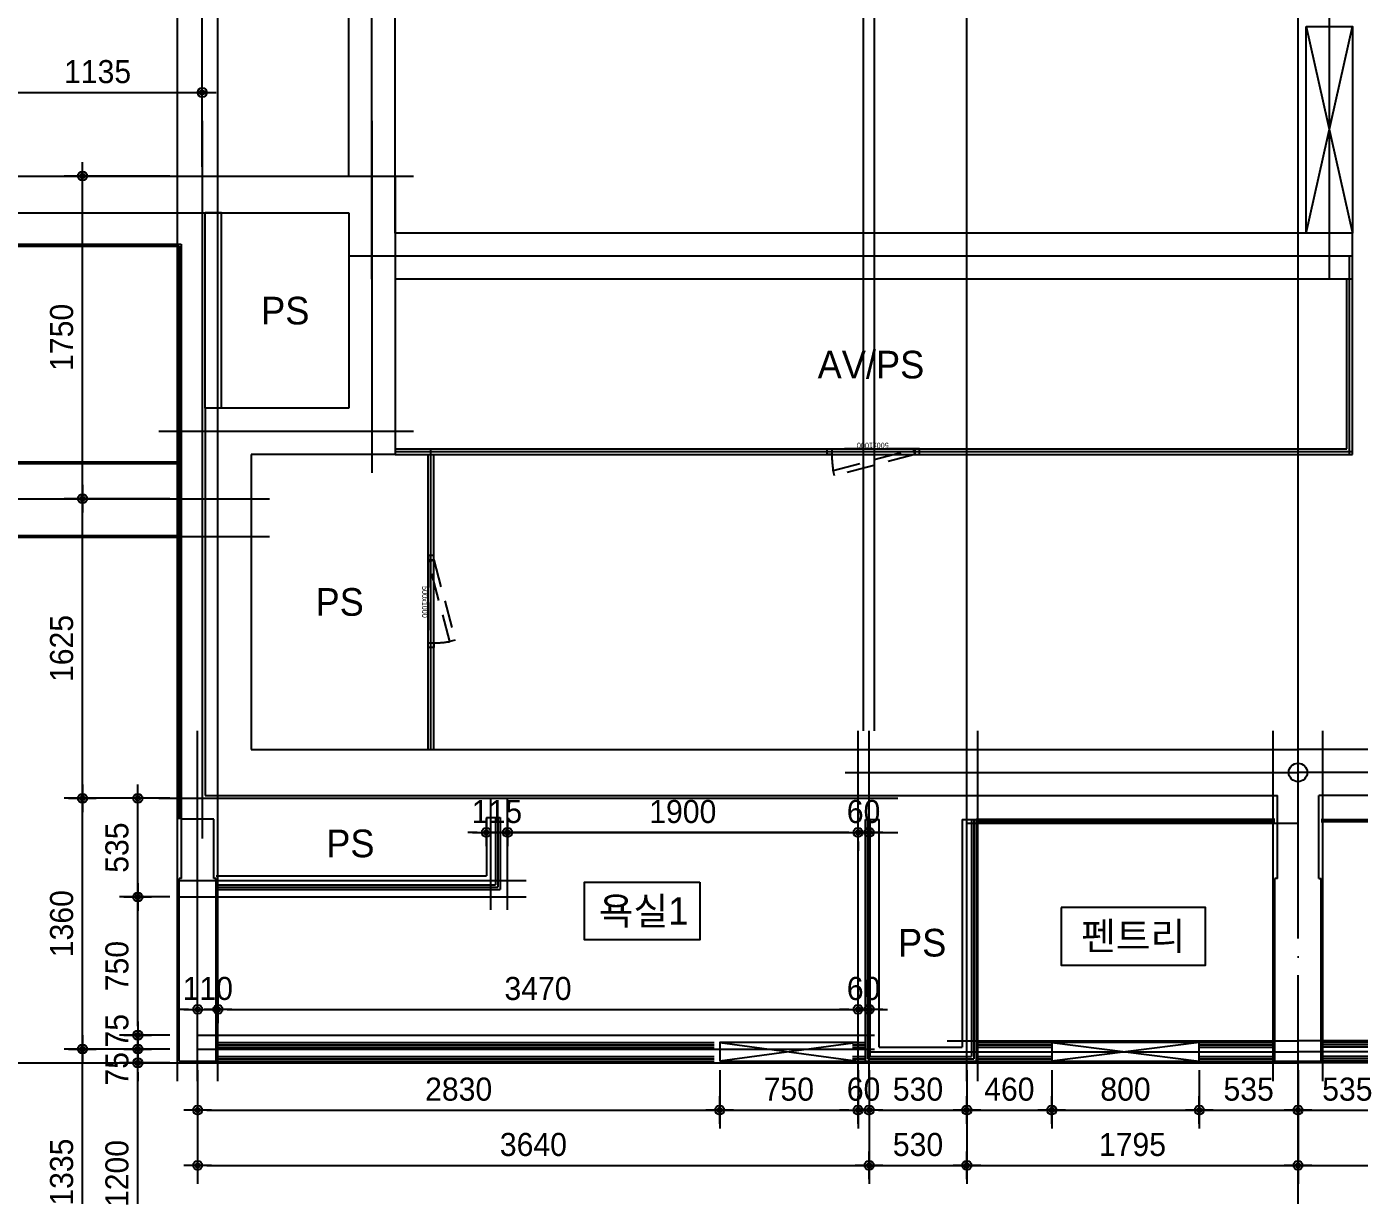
# Model space of a CAD drawing. Header units: millimetres. Extents: x 0 to 92204, y -190080 to 23760.
# Drawn here: x 62398 to 69622, y -117599 to -111261 of the extents above; entities that cross this region are included whole.
import ezdxf
from ezdxf.enums import TextEntityAlignment as Align
from ezdxf.xclip import XClip

# ---------------------------------------------------------------- set-up
doc = ezdxf.new("R2010")
doc.units = ezdxf.units.MM
doc.header["$LTSCALE"] = 100
doc.header["$XCLIPFRAME"] = 0
for name, pattern in [('AUDIT_D_220706163347-0', [0]), ('CEN', [62, 60, -1, 0, -1]), ('HIDDEN', [9.525, 6.35, -3.175]), ('xr-101_102동-2F$0$HID', [2.3, 1.5, -0.8])]:
    doc.linetypes.add(name, pattern=pattern)
doc.layers.get('defpoints').update_dxf_attribs({"color": 139})
for name, color, linetype in [('A-STEEL', 4, 'Continuous'), ('AA-XXXX-DIMS', 7, 'Continuous'), ('AA-XXXX-TEXT#LEV', 3, 'Continuous'), ('CEN_CON', 1, 'CEN'), ('CEN_WALL', 12, 'CEN'), ('CONC', 2, 'Continuous'), ('DIM', 7, 'AUDIT_D_220706163347-0'), ('MC', 135, 'Continuous'), ('ROM', 7, 'AUDIT_D_220706163347-0'), ('WAL', 3, 'Continuous'), ('WAL_DRY', 7, 'Continuous'), ('xr-101_102동-2F$0$AA-DWXM-DOOR(PS점검구)', 4, 'xr-101_102동-2F$0$HID'), ('실명', 3, 'AUDIT_D_220706163347-0'), ('실명박스', 7, 'AUDIT_D_220706163347-0'), ('창호-open', 4, 'Continuous'), ('확장', 8, 'HIDDEN')]:
    doc.layers.add(name, color=color, linetype=linetype)
for name, color, linetype, plot in [('AA-XXXX-MC', 153, 'AUDIT_D_220706163347-0', False), ('Defpoint', 135, 'Continuous', False), ('xr-101_102동-2F$0$DEFPOINT', 231, 'Continuous', False)]:
    doc.layers.add(name, color=color, linetype=linetype, plot=plot)
doc.styles.add('HAUD01', font='Dotum.ttf')
doc.styles.add('xr-101_102동-2F$0$HAUD01', font='Dotum.ttf')
doc.styles.add('돋움', font='Dotum.ttf')
doc.dimstyles.new('내부100', dxfattribs={"dimscale": 50, "dimtxt": 2.5, "dimasz": 1, "dimexe": 2, "dimexo": 1, "dimgap": 1, "dimtad": 1, "dimdec": 0, "dimzin": 0, "dimdsep": 46, "dimtxsty": '돋움', "dimblk1": 'DIMDOT', "dimblk2": 'DIMDOT', "dimsah": 1, "dimcen": 0.09, "dimdle": 2, "dimclrd": 7, "dimclre": 7, "dimclrt": 3, "dimadec": 0, "dimazin": 0, "dimtfac": 1, "dimtdec": 0, "dimtix": 1, "dimtmove": 2, "dimatfit": 3, "dimldrblk": 'DIMDOT', "dimfxl": 1, "dimtolj": 1, "dimtzin": 0, "dimarcsym": 0})

# ---------------------------------------------------------------- blocks, each defined once
blk = doc.blocks.new('U-121A(확장)1', base_point=(300293.2, -148733.3))
at = {"layer": 'CEN_CON'}
for p, q in [((308688.2, -138398.3), (308688.2, -142291.2)), ((309608.2, -138398.3), (309608.2, -140308.3)), ((299993.2, -138698.3), (309833.2, -138698.3)), ((309833.2, -140083.3), (308453.2, -140083.3)), ((308663.2, -143608.3), (308663.2, -141708.3)), ((314628.2, -149033.3), (314628.2, -141708.3)), ((314628.2, -149033.3), (314628.2, -141708.3)), ((312173.2, -141933.3), (314628.2, -141933.3)), ((317063.2, -141933.3), (314628.2, -141933.3)), ((308453.2, -142073.3), (312458.2, -142073.3))]:
    blk.add_line(p, q, dxfattribs=at)
at = {"layer": 'CEN_WALL'}
for p, q in [((304443.2, -140448.3), (309053.2, -140448.3)), ((312303.2, -143608.3), (312303.2, -141708.3)), ((312833.2, -143608.3), (312833.2, -141708.3)), ((310253.2, -142678.3), (310253.2, -142073.3)), ((308553.2, -142518.3), (310443.2, -142518.3)), ((308663.2, -143433.3), (312333.2, -143433.3)), ((312313.2, -143448.3), (314628.2, -143448.3)), ((317063.2, -143448.3), (314628.2, -143448.3))]:
    blk.add_line(p, q, dxfattribs=at)
at = {"layer": 'CONC'}
for p, q in [((307553.2, -138698.3), (309733.2, -138698.3)), ((309733.2, -138698.3), (309733.2, -140208.3)), ((307553.2, -138898.3), (309483.2, -138898.3)), ((309483.2, -138898.3), (309483.2, -139958.3)), ((309483.2, -139958.3), (308703.2, -139958.3)), ((308703.2, -139958.3), (308703.2, -142058.3)), ((309733.2, -140208.3), (308953.2, -140208.3)), ((308953.2, -140208.3), (308953.2, -141808.3)), ((308953.2, -141808.3), (314628.2, -141808.3)), ((317443.2, -141808.3), (314628.2, -141808.3)), ((308703.2, -142058.3), (314516.2, -142058.3)), ((314516.2, -142508.3), (314516.2, -142058.5)), ((317303.2, -142058.3), (314740.2, -142058.3)), ((314740.2, -142508.3), (314740.2, -142058.5)), ((308750.2, -142185.8), (308576.2, -142185.8)), ((308576.2, -142508.3), (308576.2, -142185.8)), ((308750.2, -142508.3), (308750.2, -142185.8)), ((308563.2, -143498.3), (308563.2, -142508.3)), ((308576.2, -142508.3), (308563.2, -142508.3)), ((308763.2, -142508.3), (308750.2, -142508.3)), ((308763.2, -143498.3), (308763.2, -142508.3)), ((314503.2, -143498.3), (314503.2, -142508.3)), ((314516.2, -142508.3), (314503.2, -142508.3)), ((314740.2, -142508.3), (314753.2, -142508.3)), ((314753.2, -143498.3), (314753.2, -142508.3)), ((308563.2, -143498.3), (308763.2, -143498.3)), ((314503.2, -143498.3), (314629.2, -143498.3)), ((314628.2, -143498.3), (314753.2, -143498.3))]:
    blk.add_line(p, q, dxfattribs=at)
at = {"layer": 'Defpoint'}
blk.add_circle((314628.2, -141933.3), 50, dxfattribs=at)
blk.add_circle((314628.2, -141933.3), 50, dxfattribs=at)
at = {"layer": 'MC'}
for p, q in [((308553.2, -143608.3), (308553.2, -138398.3)), ((304443.2, -140653.3), (309053.2, -140653.3)), ((308773.2, -143608.3), (308773.2, -141708.3)), ((312243.2, -143608.3), (312243.2, -141708.3)), ((312893.2, -143608.3), (312893.2, -141708.3)), ((314493.2, -143608.3), (314493.2, -141708.3)), ((314763.2, -143608.3), (314763.2, -141708.3)), ((310343.2, -142678.3), (310343.2, -142073.3)), ((312833.2, -142208.3), (314628.2, -142208.3)), ((310253.2, -142258.3), (312458.2, -142258.3)), ((308553.2, -142608.3), (310443.2, -142608.3)), ((308663.2, -143358.3), (312333.2, -143358.3)), ((312727, -143388.3), (314628.2, -143388.3)), ((316529.5, -143388.3), (314628.2, -143388.3)), ((304443.2, -143508.3), (314628.2, -143508.3)), ((317063.2, -143508.3), (314628.2, -143508.3))]:
    blk.add_line(p, q, dxfattribs=at)
at = {"layer": 'WAL'}
for p, q in [((308703.2, -139958.3), (308703.2, -138898.3)), ((308793.2, -139958.3), (308793.2, -138898.3))]:
    blk.add_line(p, q, dxfattribs=at)
at = {"layer": 'WAL', "ltscale": 100}
for p, q in [((308793.2, -138898.3), (308703.2, -138898.3)), ((308793.2, -139958.3), (308703.2, -139958.3))]:
    blk.add_line(p, q, dxfattribs=at)
at = {"layer": 'WAL_DRY'}
for p, q in [((307538.2, -139068.3), (308573.2, -139068.3)), ((308573.2, -139068.3), (308573.2, -142185.8)), ((307538.2, -139078.3), (308563.2, -139078.3)), ((308563.2, -139078.3), (308563.2, -142185.8)), ((310228.2, -142178.3), (310228.2, -142493.3)), ((310228.2, -142178.3), (310303.2, -142178.3)), ((310278.2, -142178.3), (310278.2, -142543.3)), ((310290.7, -142178.3), (310290.7, -142555.8)), ((310303.2, -142178.3), (310303.2, -142568.3)), ((312283.2, -143498.3), (312283.2, -142188.3)), ((312283.2, -142188.3), (312358.2, -142188.3)), ((312295.7, -143485.8), (312295.7, -142188.3)), ((312308.2, -143473.3), (312308.2, -142188.3)), ((312358.2, -143423.3), (312358.2, -142188.3)), ((312808.2, -142188.3), (312808.2, -143423.3)), ((312808.2, -142188.3), (312883.2, -142188.3)), ((312858.2, -142188.3), (312858.2, -143473.3)), ((312870.7, -142188.3), (312870.7, -143485.8)), ((312883.2, -142188.3), (312883.2, -143498.3)), ((314503.2, -142188.3), (312883.2, -142188.3)), ((314503.2, -142198.3), (312883.2, -142198.3)), ((314753.2, -142188.3), (316373.2, -142188.3)), ((314753.2, -142198.3), (316373.2, -142198.3)), ((308763.2, -142493.3), (310228.2, -142493.3)), ((308763.2, -142543.3), (310278.2, -142543.3)), ((308763.2, -142555.8), (310290.7, -142555.8)), ((308763.2, -142568.3), (310303.2, -142568.3)), ((308763.2, -143398.3), (311463.2, -143398.3)), ((312213.2, -143398.3), (312283.2, -143398.3)), ((312883.2, -143398.3), (313293.2, -143398.3)), ((314093.2, -143398.3), (314503.2, -143398.3)), ((315163.2, -143398.3), (314753.2, -143398.3)), ((308763.2, -143410.8), (311463.2, -143410.8)), ((308763.2, -143423.3), (311463.2, -143423.3)), ((308763.2, -143473.3), (311463.2, -143473.3)), ((312213.2, -143410.8), (312283.2, -143410.8)), ((312213.2, -143423.3), (312283.2, -143423.3)), ((312213.2, -143473.3), (312283.2, -143473.3)), ((312308.2, -143473.3), (312858.2, -143473.3)), ((312358.2, -143423.3), (312808.2, -143423.3)), ((312883.2, -143410.8), (313293.2, -143410.8)), ((312883.2, -143423.3), (313293.2, -143423.3)), ((312883.2, -143473.3), (313293.2, -143473.3)), ((314093.2, -143410.8), (314503.2, -143410.8)), ((314093.2, -143423.3), (314503.2, -143423.3)), ((314093.2, -143473.3), (314503.2, -143473.3)), ((315163.2, -143410.8), (314753.2, -143410.8)), ((315163.2, -143423.3), (314753.2, -143423.3)), ((315163.2, -143473.3), (314753.2, -143473.3)), ((308763.2, -143485.8), (311463.2, -143485.8)), ((308763.2, -143498.3), (311463.2, -143498.3)), ((312213.2, -143485.8), (312283.2, -143485.8)), ((312213.2, -143498.3), (312283.2, -143498.3)), ((312283.2, -143498.3), (312883.2, -143498.3)), ((312295.7, -143485.8), (312870.7, -143485.8)), ((312883.2, -143485.8), (313293.2, -143485.8)), ((312883.2, -143498.3), (313293.2, -143498.3)), ((314093.2, -143485.8), (314503.2, -143485.8)), ((314093.2, -143498.3), (314503.2, -143498.3)), ((315163.2, -143485.8), (314753.2, -143485.8)), ((315163.2, -143498.3), (314753.2, -143498.3))]:
    blk.add_line(p, q, dxfattribs=at)
at = {"layer": '확장', "ltscale": 0.5, "const_width": 20, "flags": 128}
for points in [[(304543.2, -140253.3), (308563.2, -140253.3)], [(304543.2, -140653.3), (308563.2, -140653.3)]]:
    blk.add_lwpolyline(points, dxfattribs=at)
blk = doc.blocks.new('A$C38A1636F')
at = {"layer": 'xr-101_102동-2F$0$AA-DWXM-DOOR(PS점검구)'}
for p, q in [((225, 0), (-225, 0)), ((-225, -30), (225, -30))]:
    blk.add_line(p, q, dxfattribs=at)
for points in [[(-250, 0), (-225, 0), (-225, -30), (-250, -30)], [(250, 0), (225, 0), (225, -30), (250, -30)], [(-209.7, -146.5), (-217.4, -117.5), (217.2, -1), (225, -30)]]:
    blk.add_lwpolyline(points, close=True, dxfattribs=at)
blk.add_arc((385.2, -21.3), 610.2, 180.81816, 189.07051, dxfattribs=at)
at = {"layer": 'xr-101_102동-2F$0$DEFPOINT', "style": 'xr-101_102동-2F$0$HAUD01'}
blk.add_text('500x1000', height=30, rotation=180, dxfattribs=at).set_placement((-2.5, 18.6), align=Align.MIDDLE_CENTER)
blk = doc.blocks.new('CO-102-28F', base_point=(243441.5, -43595.4))
at = {"layer": 'A-STEEL'}
for p, q in [((249381.5, -41965.4), (249381.5, -41045.4)), ((249411.5, -41995.4), (249411.5, -41045.4)), ((244221.5, -41965.4), (249381.5, -41965.4)), ((244221.5, -41995.4), (249411.5, -41995.4)), ((244401.5, -43595.4), (244401.5, -41995.4)), ((244431.5, -43595.4), (244431.5, -41995.4))]:
    blk.add_line(p, q, dxfattribs=at)
at = {"layer": 'CEN_CON'}
for p, q in [((244096.5, -41045.4), (244096.5, -37945.4)), ((249286.5, -41045.4), (249286.5, -37945.4)), ((249411.5, -40920.4), (243971.5, -40920.4)), ((249396.5, -41995.4), (249396.5, -40920.4)), ((244416.5, -43595.4), (244416.5, -41965.4)), ((244221.5, -41980.4), (249411.5, -41980.4))]:
    blk.add_line(p, q, dxfattribs=at)
at = {"layer": 'CONC', "color": 2}
for p, q in [((243971.5, -40485.4), (243971.5, -37945.4)), ((244221.5, -40795.4), (244221.5, -38195.4)), ((249411.5, -40795.4), (244221.5, -40795.4)), ((249411.5, -41045.4), (249411.5, -40795.4)), ((249411.5, -41045.4), (244221.5, -41045.4))]:
    blk.add_line(p, q, dxfattribs=at)
at = {"layer": 'AA-XXXX-TEXT#LEV'}
blk.add_blockref('A$C38A1636F', (246813.9, -41965.4), dxfattribs=at)
at = {"layer": 'AA-XXXX-TEXT#LEV', "rotation": 89.99999999999999}
blk.add_blockref('A$C38A1636F', (244401.5, -42792.9), dxfattribs=at)
blk = doc.blocks.new('DIMDOT')
at = {"layer": 'AA-XXXX-DIMS'}
for p, q in [((0, -1.5), (0, 1.5)), ((-1.5, 0), (1.5, 0))]:
    blk.add_line(p, q, dxfattribs=at)
for radius in [0.5, 0.25]:
    blk.add_circle((0, 0), radius, dxfattribs=at)
blk = doc.blocks.new('*D1321')
at = {"layer": 'defpoints', "color": 0, "transparency": 16777216}
for p in [(63324.5, -116870.9), (66154.5, -116870.9), (66154.5, -117136.8)]:
    blk.add_point(p, dxfattribs=at)
at = {"layer": 'DIM', "color": 7, "lineweight": -2, "transparency": 16777216}
for p, q in [((63324.5, -116920.9), (63324.5, -117236.8)), ((66154.5, -116920.9), (66154.5, -117236.8)), ((63374.5, -117136.8), (66104.5, -117136.8))]:
    blk.add_line(p, q, dxfattribs=at)
at = {"layer": 'DIM', "color": 7, "lineweight": -2, "transparency": 16777216, "xscale": 50, "yscale": 50, "zscale": 50, "rotation": 180}
blk.add_blockref('DIMDOT', (63324.5, -117136.8), dxfattribs=at)
at = {"layer": 'DIM', "color": 7, "lineweight": -2, "transparency": 16777216, "xscale": 50, "yscale": 50, "zscale": 50}
blk.add_blockref('DIMDOT', (66154.5, -117136.8), dxfattribs=at)
at = {"layer": 'DIM', "color": 3, "transparency": 16777216, "insert": (64739.5, -117024.2), "char_height": 125, "attachment_point": 5, "style": '돋움'}
blk.add_mtext('\\A1;2830', dxfattribs=at)
blk = doc.blocks.new('*D1322')
at = {"layer": 'defpoints', "color": 0, "transparency": 16777216}
for p in [(66154.5, -116870.9), (66904.5, -116870.9), (66904.5, -117136.8)]:
    blk.add_point(p, dxfattribs=at)
at = {"layer": 'DIM', "color": 7, "lineweight": -2, "transparency": 16777216}
for p, q in [((66154.5, -116920.9), (66154.5, -117236.8)), ((66904.5, -116920.9), (66904.5, -117236.8)), ((66204.5, -117136.8), (66854.5, -117136.8))]:
    blk.add_line(p, q, dxfattribs=at)
at = {"layer": 'DIM', "color": 7, "lineweight": -2, "transparency": 16777216, "xscale": 50, "yscale": 50, "zscale": 50, "rotation": 180}
blk.add_blockref('DIMDOT', (66154.5, -117136.8), dxfattribs=at)
at = {"layer": 'DIM', "color": 7, "lineweight": -2, "transparency": 16777216, "xscale": 50, "yscale": 50, "zscale": 50}
blk.add_blockref('DIMDOT', (66904.5, -117136.8), dxfattribs=at)
at = {"layer": 'DIM', "color": 3, "transparency": 16777216, "insert": (66529.5, -117024.2), "char_height": 125, "attachment_point": 5, "style": '돋움'}
blk.add_mtext('\\A1;750', dxfattribs=at)
blk = doc.blocks.new('*D1323')
at = {"layer": 'defpoints', "color": 0, "transparency": 16777216}
for p in [(66904.5, -116870.9), (66964.5, -116870.9), (66964.5, -117136.8)]:
    blk.add_point(p, dxfattribs=at)
at = {"layer": 'DIM', "color": 7, "lineweight": -2, "transparency": 16777216}
for p, q in [((66904.5, -116920.9), (66904.5, -117236.8)), ((66964.5, -116920.9), (66964.5, -117236.8)), ((66854.5, -117136.8), (66804.5, -117136.8)), ((66904.5, -117136.8), (66964.5, -117136.8)), ((67014.5, -117136.8), (67064.5, -117136.8))]:
    blk.add_line(p, q, dxfattribs=at)
at = {"layer": 'DIM', "color": 7, "lineweight": -2, "transparency": 16777216, "xscale": 50, "yscale": 50, "zscale": 50}
blk.add_blockref('DIMDOT', (66904.5, -117136.8), dxfattribs=at)
at = {"layer": 'DIM', "color": 7, "lineweight": -2, "transparency": 16777216, "xscale": 50, "yscale": 50, "zscale": 50, "rotation": 180}
blk.add_blockref('DIMDOT', (66964.5, -117136.8), dxfattribs=at)
at = {"layer": 'DIM', "color": 3, "transparency": 16777216, "insert": (66934.5, -117024.2), "char_height": 125, "attachment_point": 5, "style": '돋움'}
blk.add_mtext('\\A1;60', dxfattribs=at)
blk = doc.blocks.new('*D1324')
at = {"layer": 'defpoints', "color": 0, "transparency": 16777216}
for p in [(66964.5, -116870.9), (67494.5, -116870.9), (67494.5, -117136.8)]:
    blk.add_point(p, dxfattribs=at)
at = {"layer": 'DIM', "color": 7, "lineweight": -2, "transparency": 16777216}
for p, q in [((66964.5, -116920.9), (66964.5, -117236.8)), ((67494.5, -116920.9), (67494.5, -117236.8)), ((67014.5, -117136.8), (67444.5, -117136.8))]:
    blk.add_line(p, q, dxfattribs=at)
at = {"layer": 'DIM', "color": 7, "lineweight": -2, "transparency": 16777216, "xscale": 50, "yscale": 50, "zscale": 50, "rotation": 180}
blk.add_blockref('DIMDOT', (66964.5, -117136.8), dxfattribs=at)
at = {"layer": 'DIM', "color": 7, "lineweight": -2, "transparency": 16777216, "xscale": 50, "yscale": 50, "zscale": 50}
blk.add_blockref('DIMDOT', (67494.5, -117136.8), dxfattribs=at)
at = {"layer": 'DIM', "color": 3, "transparency": 16777216, "insert": (67229.5, -117024.2), "char_height": 125, "attachment_point": 5, "style": '돋움'}
blk.add_mtext('\\A1;530', dxfattribs=at)
blk = doc.blocks.new('*D1325')
at = {"layer": 'defpoints', "color": 0, "transparency": 16777216}
for p in [(67494.5, -116870.9), (67954.5, -116870.9), (67954.5, -117136.8)]:
    blk.add_point(p, dxfattribs=at)
at = {"layer": 'DIM', "color": 7, "lineweight": -2, "transparency": 16777216}
for p, q in [((67494.5, -116920.9), (67494.5, -117236.8)), ((67954.5, -116920.9), (67954.5, -117236.8)), ((67544.5, -117136.8), (67904.5, -117136.8))]:
    blk.add_line(p, q, dxfattribs=at)
at = {"layer": 'DIM', "color": 7, "lineweight": -2, "transparency": 16777216, "xscale": 50, "yscale": 50, "zscale": 50, "rotation": 180}
blk.add_blockref('DIMDOT', (67494.5, -117136.8), dxfattribs=at)
at = {"layer": 'DIM', "color": 7, "lineweight": -2, "transparency": 16777216, "xscale": 50, "yscale": 50, "zscale": 50}
blk.add_blockref('DIMDOT', (67954.5, -117136.8), dxfattribs=at)
at = {"layer": 'DIM', "color": 3, "transparency": 16777216, "insert": (67724.5, -117024.2), "char_height": 125, "attachment_point": 5, "style": '돋움'}
blk.add_mtext('\\A1;460', dxfattribs=at)
blk = doc.blocks.new('*D1326')
at = {"layer": 'defpoints', "color": 0, "transparency": 16777216}
for p in [(67954.5, -116870.9), (68754.5, -116870.9), (68754.5, -117136.8)]:
    blk.add_point(p, dxfattribs=at)
at = {"layer": 'DIM', "color": 7, "lineweight": -2, "transparency": 16777216}
for p, q in [((67954.5, -116920.9), (67954.5, -117236.8)), ((68754.5, -116920.9), (68754.5, -117236.8)), ((68004.5, -117136.8), (68704.5, -117136.8))]:
    blk.add_line(p, q, dxfattribs=at)
at = {"layer": 'DIM', "color": 7, "lineweight": -2, "transparency": 16777216, "xscale": 50, "yscale": 50, "zscale": 50, "rotation": 180}
blk.add_blockref('DIMDOT', (67954.5, -117136.8), dxfattribs=at)
at = {"layer": 'DIM', "color": 7, "lineweight": -2, "transparency": 16777216, "xscale": 50, "yscale": 50, "zscale": 50}
blk.add_blockref('DIMDOT', (68754.5, -117136.8), dxfattribs=at)
at = {"layer": 'DIM', "color": 3, "transparency": 16777216, "insert": (68354.5, -117024.2), "char_height": 125, "attachment_point": 5, "style": '돋움'}
blk.add_mtext('\\A1;800', dxfattribs=at)
blk = doc.blocks.new('*D1327')
at = {"layer": 'defpoints', "color": 0, "transparency": 16777216}
for p in [(68754.5, -116870.9), (69289.5, -116870.9), (69289.5, -117136.8)]:
    blk.add_point(p, dxfattribs=at)
at = {"layer": 'DIM', "color": 7, "lineweight": -2, "transparency": 16777216}
for p, q in [((68754.5, -116920.9), (68754.5, -117236.8)), ((69289.5, -116920.9), (69289.5, -117236.8)), ((68804.5, -117136.8), (69239.5, -117136.8))]:
    blk.add_line(p, q, dxfattribs=at)
at = {"layer": 'DIM', "color": 7, "lineweight": -2, "transparency": 16777216, "xscale": 50, "yscale": 50, "zscale": 50, "rotation": 180}
blk.add_blockref('DIMDOT', (68754.5, -117136.8), dxfattribs=at)
at = {"layer": 'DIM', "color": 7, "lineweight": -2, "transparency": 16777216, "xscale": 50, "yscale": 50, "zscale": 50}
blk.add_blockref('DIMDOT', (69289.5, -117136.8), dxfattribs=at)
at = {"layer": 'DIM', "color": 3, "transparency": 16777216, "insert": (69022, -117024.2), "char_height": 125, "attachment_point": 5, "style": '돋움'}
blk.add_mtext('\\A1;535', dxfattribs=at)
blk = doc.blocks.new('*D1328')
at = {"layer": 'defpoints', "color": 0, "transparency": 16777216}
for p in [(69289.5, -116870.9), (69824.5, -116870.9), (69824.5, -117136.8)]:
    blk.add_point(p, dxfattribs=at)
at = {"layer": 'DIM', "color": 7, "lineweight": -2, "transparency": 16777216}
for p, q in [((69289.5, -116920.9), (69289.5, -117236.8)), ((69824.5, -116920.9), (69824.5, -117236.8)), ((69339.5, -117136.8), (69774.5, -117136.8))]:
    blk.add_line(p, q, dxfattribs=at)
at = {"layer": 'DIM', "color": 7, "lineweight": -2, "transparency": 16777216, "xscale": 50, "yscale": 50, "zscale": 50, "rotation": 180}
blk.add_blockref('DIMDOT', (69289.5, -117136.8), dxfattribs=at)
at = {"layer": 'DIM', "color": 7, "lineweight": -2, "transparency": 16777216, "xscale": 50, "yscale": 50, "zscale": 50}
blk.add_blockref('DIMDOT', (69824.5, -117136.8), dxfattribs=at)
at = {"layer": 'DIM', "color": 3, "transparency": 16777216, "insert": (69557, -117024.2), "char_height": 125, "attachment_point": 5, "style": '돋움'}
blk.add_mtext('\\A1;535', dxfattribs=at)
blk = doc.blocks.new('*D1337')
at = {"layer": 'defpoints', "color": 0, "transparency": 16777216}
for p in [(63324.5, -116870.9), (66964.5, -116870.9), (66964.5, -117436.8)]:
    blk.add_point(p, dxfattribs=at)
at = {"layer": 'DIM', "color": 7, "lineweight": -2, "transparency": 16777216}
for p, q in [((63324.5, -116920.9), (63324.5, -117536.8)), ((66964.5, -116920.9), (66964.5, -117536.8)), ((63374.5, -117436.8), (66914.5, -117436.8))]:
    blk.add_line(p, q, dxfattribs=at)
at = {"layer": 'DIM', "color": 7, "lineweight": -2, "transparency": 16777216, "xscale": 50, "yscale": 50, "zscale": 50, "rotation": 180}
blk.add_blockref('DIMDOT', (63324.5, -117436.8), dxfattribs=at)
at = {"layer": 'DIM', "color": 7, "lineweight": -2, "transparency": 16777216, "xscale": 50, "yscale": 50, "zscale": 50}
blk.add_blockref('DIMDOT', (66964.5, -117436.8), dxfattribs=at)
at = {"layer": 'DIM', "color": 3, "transparency": 16777216, "insert": (65144.5, -117324.2), "char_height": 125, "attachment_point": 5, "style": '돋움'}
blk.add_mtext('\\A1;3640', dxfattribs=at)
blk = doc.blocks.new('*D1338')
at = {"layer": 'defpoints', "color": 0, "transparency": 16777216}
for p in [(66964.5, -116870.9), (67494.5, -116870.9), (67494.5, -117436.8)]:
    blk.add_point(p, dxfattribs=at)
at = {"layer": 'DIM', "color": 7, "lineweight": -2, "transparency": 16777216}
for p, q in [((66964.5, -116920.9), (66964.5, -117536.8)), ((67494.5, -116920.9), (67494.5, -117536.8)), ((67014.5, -117436.8), (67444.5, -117436.8))]:
    blk.add_line(p, q, dxfattribs=at)
at = {"layer": 'DIM', "color": 7, "lineweight": -2, "transparency": 16777216, "xscale": 50, "yscale": 50, "zscale": 50, "rotation": 180}
blk.add_blockref('DIMDOT', (66964.5, -117436.8), dxfattribs=at)
at = {"layer": 'DIM', "color": 7, "lineweight": -2, "transparency": 16777216, "xscale": 50, "yscale": 50, "zscale": 50}
blk.add_blockref('DIMDOT', (67494.5, -117436.8), dxfattribs=at)
at = {"layer": 'DIM', "color": 3, "transparency": 16777216, "insert": (67229.5, -117324.2), "char_height": 125, "attachment_point": 5, "style": '돋움'}
blk.add_mtext('\\A1;530', dxfattribs=at)
blk = doc.blocks.new('*D1339')
at = {"layer": 'defpoints', "color": 0, "transparency": 16777216}
for p in [(67494.5, -116870.9), (69289.5, -116870.9), (69289.5, -117436.8)]:
    blk.add_point(p, dxfattribs=at)
at = {"layer": 'DIM', "color": 7, "lineweight": -2, "transparency": 16777216}
for p, q in [((67494.5, -116920.9), (67494.5, -117536.8)), ((69289.5, -116920.9), (69289.5, -117536.8)), ((67544.5, -117436.8), (69239.5, -117436.8))]:
    blk.add_line(p, q, dxfattribs=at)
at = {"layer": 'DIM', "color": 7, "lineweight": -2, "transparency": 16777216, "xscale": 50, "yscale": 50, "zscale": 50, "rotation": 180}
blk.add_blockref('DIMDOT', (67494.5, -117436.8), dxfattribs=at)
at = {"layer": 'DIM', "color": 7, "lineweight": -2, "transparency": 16777216, "xscale": 50, "yscale": 50, "zscale": 50}
blk.add_blockref('DIMDOT', (69289.5, -117436.8), dxfattribs=at)
at = {"layer": 'DIM', "color": 3, "transparency": 16777216, "insert": (68392, -117324.2), "char_height": 125, "attachment_point": 5, "style": '돋움'}
blk.add_mtext('\\A1;1795', dxfattribs=at)
blk = doc.blocks.new('*D1340')
at = {"layer": 'defpoints', "color": 0, "transparency": 16777216}
for p in [(69289.5, -116870.9), (71084.5, -116870.9), (71084.5, -117436.8)]:
    blk.add_point(p, dxfattribs=at)
at = {"layer": 'DIM', "color": 7, "lineweight": -2, "transparency": 16777216}
for p, q in [((69289.5, -116920.9), (69289.5, -117536.8)), ((71084.5, -116920.9), (71084.5, -117536.8)), ((69339.5, -117436.8), (71034.5, -117436.8))]:
    blk.add_line(p, q, dxfattribs=at)
at = {"layer": 'DIM', "color": 7, "lineweight": -2, "transparency": 16777216, "xscale": 50, "yscale": 50, "zscale": 50, "rotation": 180}
blk.add_blockref('DIMDOT', (69289.5, -117436.8), dxfattribs=at)
at = {"layer": 'DIM', "color": 7, "lineweight": -2, "transparency": 16777216, "xscale": 50, "yscale": 50, "zscale": 50}
blk.add_blockref('DIMDOT', (71084.5, -117436.8), dxfattribs=at)
at = {"layer": 'DIM', "color": 3, "transparency": 16777216, "insert": (70187, -117324.2), "char_height": 125, "attachment_point": 5, "style": '돋움'}
blk.add_mtext('\\A1;1795', dxfattribs=at)
blk = doc.blocks.new('*D1346')
at = {"layer": 'defpoints', "color": 0, "transparency": 16777216}
for p in [(63000.2, -116880.9), (63224.5, -116880.9), (63224.5, -118080.9)]:
    blk.add_point(p, dxfattribs=at)
at = {"layer": 'DIM', "color": 7, "lineweight": -2, "transparency": 16777216}
for p, q in [((63174.5, -116880.9), (62900.2, -116880.9)), ((63000.2, -118030.9), (63000.2, -116930.9)), ((63174.5, -118080.9), (62900.2, -118080.9))]:
    blk.add_line(p, q, dxfattribs=at)
at = {"layer": 'DIM', "color": 7, "lineweight": -2, "transparency": 16777216, "xscale": 50, "yscale": 50, "zscale": 50}
for p, rotation in [((63000.2, -116880.9), 90), ((63000.2, -118080.9), 270)]:
    blk.add_blockref('DIMDOT', p, dxfattribs=dict(at, rotation=rotation))
at = {"layer": 'DIM', "color": 3, "transparency": 16777216, "insert": (62887.6, -117480.9), "char_height": 125, "attachment_point": 5, "rotation": 90, "style": '돋움'}
blk.add_mtext('\\A1;1200', dxfattribs=at)
blk = doc.blocks.new('*D1347')
at = {"layer": 'defpoints', "color": 0, "transparency": 16777216}
for p in [(63000.2, -116805.9), (63224.5, -116805.9), (63224.5, -116880.9)]:
    blk.add_point(p, dxfattribs=at)
at = {"layer": 'DIM', "color": 7, "lineweight": -2, "transparency": 16777216}
for p, q in [((63000.2, -116755.9), (63000.2, -116705.9)), ((63174.5, -116805.9), (62900.2, -116805.9)), ((63000.2, -116880.9), (63000.2, -116805.9)), ((63174.5, -116880.9), (62900.2, -116880.9)), ((63000.2, -116930.9), (63000.2, -116980.9))]:
    blk.add_line(p, q, dxfattribs=at)
at = {"layer": 'DIM', "color": 7, "lineweight": -2, "transparency": 16777216, "xscale": 50, "yscale": 50, "zscale": 50}
for p, rotation in [((63000.2, -116805.9), 270), ((63000.2, -116880.9), 90)]:
    blk.add_blockref('DIMDOT', p, dxfattribs=dict(at, rotation=rotation))
at = {"layer": 'DIM', "color": 3, "transparency": 16777216, "insert": (62887.6, -116913), "char_height": 125, "attachment_point": 5, "rotation": 90, "style": '돋움'}
blk.add_mtext('\\A1;75', dxfattribs=at)
blk = doc.blocks.new('*D1348')
at = {"layer": 'defpoints', "color": 0, "transparency": 16777216}
for p in [(63000.2, -116730.9), (63224.5, -116730.9), (63224.5, -116805.9)]:
    blk.add_point(p, dxfattribs=at)
at = {"layer": 'DIM', "color": 7, "lineweight": -2, "transparency": 16777216}
for p, q in [((63000.2, -116680.9), (63000.2, -116630.9)), ((63174.5, -116730.9), (62900.2, -116730.9)), ((63000.2, -116805.9), (63000.2, -116730.9)), ((63174.5, -116805.9), (62900.2, -116805.9)), ((63000.2, -116855.9), (63000.2, -116905.9))]:
    blk.add_line(p, q, dxfattribs=at)
at = {"layer": 'DIM', "color": 7, "lineweight": -2, "transparency": 16777216, "xscale": 50, "yscale": 50, "zscale": 50}
for p, rotation in [((63000.2, -116730.9), 270), ((63000.2, -116805.9), 90)]:
    blk.add_blockref('DIMDOT', p, dxfattribs=dict(at, rotation=rotation))
at = {"layer": 'DIM', "color": 3, "transparency": 16777216, "insert": (62887.6, -116706.5), "char_height": 125, "attachment_point": 5, "rotation": 90, "style": '돋움'}
blk.add_mtext('\\A1;75', dxfattribs=at)
blk = doc.blocks.new('*D1349')
at = {"layer": 'defpoints', "color": 0, "transparency": 16777216}
for p in [(63000.2, -115980.9), (63224.5, -115980.9), (63224.5, -116730.9)]:
    blk.add_point(p, dxfattribs=at)
at = {"layer": 'DIM', "color": 7, "lineweight": -2, "transparency": 16777216}
for p, q in [((63174.5, -115980.9), (62900.2, -115980.9)), ((63000.2, -116680.9), (63000.2, -116030.9)), ((63174.5, -116730.9), (62900.2, -116730.9))]:
    blk.add_line(p, q, dxfattribs=at)
at = {"layer": 'DIM', "color": 7, "lineweight": -2, "transparency": 16777216, "xscale": 50, "yscale": 50, "zscale": 50}
for p, rotation in [((63000.2, -115980.9), 90), ((63000.2, -116730.9), 270)]:
    blk.add_blockref('DIMDOT', p, dxfattribs=dict(at, rotation=rotation))
at = {"layer": 'DIM', "color": 3, "transparency": 16777216, "insert": (62887.6, -116355.9), "char_height": 125, "attachment_point": 5, "rotation": 90, "style": '돋움'}
blk.add_mtext('\\A1;750', dxfattribs=at)
blk = doc.blocks.new('*D1350')
at = {"layer": 'defpoints', "color": 0, "transparency": 16777216}
for p in [(63000.2, -115445.9), (63224.5, -115445.9), (63224.5, -115980.9)]:
    blk.add_point(p, dxfattribs=at)
at = {"layer": 'DIM', "color": 7, "lineweight": -2, "transparency": 16777216}
for p, q in [((63174.5, -115445.9), (62900.2, -115445.9)), ((63000.2, -115930.9), (63000.2, -115495.9)), ((63174.5, -115980.9), (62900.2, -115980.9))]:
    blk.add_line(p, q, dxfattribs=at)
at = {"layer": 'DIM', "color": 7, "lineweight": -2, "transparency": 16777216, "xscale": 50, "yscale": 50, "zscale": 50}
for p, rotation in [((63000.2, -115445.9), 90), ((63000.2, -115980.9), 270)]:
    blk.add_blockref('DIMDOT', p, dxfattribs=dict(at, rotation=rotation))
at = {"layer": 'DIM', "color": 3, "transparency": 16777216, "insert": (62887.6, -115713.4), "char_height": 125, "attachment_point": 5, "rotation": 90, "style": '돋움'}
blk.add_mtext('\\A1;535', dxfattribs=at)
blk = doc.blocks.new('*D1351')
at = {"layer": 'defpoints', "color": 0, "transparency": 16777216}
for p in [(62700.2, -116805.9), (63224.5, -116805.9), (63224.5, -118140.9)]:
    blk.add_point(p, dxfattribs=at)
at = {"layer": 'DIM', "color": 7, "lineweight": -2, "transparency": 16777216}
for p, q in [((63174.5, -116805.9), (62600.2, -116805.9)), ((62700.2, -118090.9), (62700.2, -116855.9)), ((63174.5, -118140.9), (62600.2, -118140.9))]:
    blk.add_line(p, q, dxfattribs=at)
at = {"layer": 'DIM', "color": 7, "lineweight": -2, "transparency": 16777216, "xscale": 50, "yscale": 50, "zscale": 50}
for p, rotation in [((62700.2, -116805.9), 90), ((62700.2, -118140.9), 270)]:
    blk.add_blockref('DIMDOT', p, dxfattribs=dict(at, rotation=rotation))
at = {"layer": 'DIM', "color": 3, "transparency": 16777216, "insert": (62587.6, -117473.4), "char_height": 125, "attachment_point": 5, "rotation": 90, "style": '돋움'}
blk.add_mtext('\\A1;1335', dxfattribs=at)
blk = doc.blocks.new('*D1352')
at = {"layer": 'defpoints', "color": 0, "transparency": 16777216}
for p in [(62700.2, -115445.9), (63224.5, -115445.9), (63224.5, -116805.9)]:
    blk.add_point(p, dxfattribs=at)
at = {"layer": 'DIM', "color": 7, "lineweight": -2, "transparency": 16777216}
for p, q in [((63174.5, -115445.9), (62600.2, -115445.9)), ((62700.2, -116755.9), (62700.2, -115495.9)), ((63174.5, -116805.9), (62600.2, -116805.9))]:
    blk.add_line(p, q, dxfattribs=at)
at = {"layer": 'DIM', "color": 7, "lineweight": -2, "transparency": 16777216, "xscale": 50, "yscale": 50, "zscale": 50}
for p, rotation in [((62700.2, -115445.9), 90), ((62700.2, -116805.9), 270)]:
    blk.add_blockref('DIMDOT', p, dxfattribs=dict(at, rotation=rotation))
at = {"layer": 'DIM', "color": 3, "transparency": 16777216, "insert": (62587.6, -116125.9), "char_height": 125, "attachment_point": 5, "rotation": 90, "style": '돋움'}
blk.add_mtext('\\A1;1360', dxfattribs=at)
blk = doc.blocks.new('*D1353')
at = {"layer": 'defpoints', "color": 0, "transparency": 16777216}
for p in [(62700.2, -113820.9), (63224.5, -113820.9), (63224.5, -115445.9)]:
    blk.add_point(p, dxfattribs=at)
at = {"layer": 'DIM', "color": 7, "lineweight": -2, "transparency": 16777216}
for p, q in [((63174.5, -113820.9), (62600.2, -113820.9)), ((62700.2, -115395.9), (62700.2, -113870.9)), ((63174.5, -115445.9), (62600.2, -115445.9))]:
    blk.add_line(p, q, dxfattribs=at)
at = {"layer": 'DIM', "color": 7, "lineweight": -2, "transparency": 16777216, "xscale": 50, "yscale": 50, "zscale": 50}
for p, rotation in [((62700.2, -113820.9), 90), ((62700.2, -115445.9), 270)]:
    blk.add_blockref('DIMDOT', p, dxfattribs=dict(at, rotation=rotation))
at = {"layer": 'DIM', "color": 3, "transparency": 16777216, "insert": (62587.6, -114633.4), "char_height": 125, "attachment_point": 5, "rotation": 90, "style": '돋움'}
blk.add_mtext('\\A1;1625', dxfattribs=at)
blk = doc.blocks.new('*D1354')
at = {"layer": 'defpoints', "color": 0, "transparency": 16777216}
for p in [(63434.5, -116590.7), (63324.5, -116730.9), (63434.5, -116730.9)]:
    blk.add_point(p, dxfattribs=at)
at = {"layer": 'DIM', "color": 7, "lineweight": -2, "transparency": 16777216}
for p, q in [((63324.5, -116680.9), (63324.5, -116490.7)), ((63434.5, -116680.9), (63434.5, -116490.7)), ((63274.5, -116590.7), (63224.5, -116590.7)), ((63324.5, -116590.7), (63434.5, -116590.7)), ((63484.5, -116590.7), (63534.5, -116590.7))]:
    blk.add_line(p, q, dxfattribs=at)
at = {"layer": 'DIM', "color": 7, "lineweight": -2, "transparency": 16777216, "xscale": 50, "yscale": 50, "zscale": 50}
blk.add_blockref('DIMDOT', (63324.5, -116590.7), dxfattribs=at)
at = {"layer": 'DIM', "color": 7, "lineweight": -2, "transparency": 16777216, "xscale": 50, "yscale": 50, "zscale": 50, "rotation": 180}
blk.add_blockref('DIMDOT', (63434.5, -116590.7), dxfattribs=at)
at = {"layer": 'DIM', "color": 3, "transparency": 16777216, "insert": (63379.5, -116478.1), "char_height": 125, "attachment_point": 5, "style": '돋움'}
blk.add_mtext('\\A1;110', dxfattribs=at)
blk = doc.blocks.new('*D1355')
at = {"layer": 'defpoints', "color": 0, "transparency": 16777216}
for p in [(66904.5, -116590.7), (63434.5, -116730.9), (66904.5, -116730.9)]:
    blk.add_point(p, dxfattribs=at)
at = {"layer": 'DIM', "color": 7, "lineweight": -2, "transparency": 16777216}
for p, q in [((63434.5, -116680.9), (63434.5, -116490.7)), ((66904.5, -116680.9), (66904.5, -116490.7)), ((63484.5, -116590.7), (66854.5, -116590.7))]:
    blk.add_line(p, q, dxfattribs=at)
at = {"layer": 'DIM', "color": 7, "lineweight": -2, "transparency": 16777216, "xscale": 50, "yscale": 50, "zscale": 50, "rotation": 180}
blk.add_blockref('DIMDOT', (63434.5, -116590.7), dxfattribs=at)
at = {"layer": 'DIM', "color": 7, "lineweight": -2, "transparency": 16777216, "xscale": 50, "yscale": 50, "zscale": 50}
blk.add_blockref('DIMDOT', (66904.5, -116590.7), dxfattribs=at)
at = {"layer": 'DIM', "color": 3, "transparency": 16777216, "insert": (65169.5, -116478.1), "char_height": 125, "attachment_point": 5, "style": '돋움'}
blk.add_mtext('\\A1;3470', dxfattribs=at)
blk = doc.blocks.new('*D1356')
at = {"layer": 'defpoints', "color": 0, "transparency": 16777216}
for p in [(66964.5, -116590.7), (66904.5, -116730.9), (66964.5, -116730.9)]:
    blk.add_point(p, dxfattribs=at)
at = {"layer": 'DIM', "color": 7, "lineweight": -2, "transparency": 16777216}
for p, q in [((66904.5, -116680.9), (66904.5, -116490.7)), ((66964.5, -116680.9), (66964.5, -116490.7)), ((66854.5, -116590.7), (66804.5, -116590.7)), ((66904.5, -116590.7), (66964.5, -116590.7)), ((67014.5, -116590.7), (67064.5, -116590.7))]:
    blk.add_line(p, q, dxfattribs=at)
at = {"layer": 'DIM', "color": 7, "lineweight": -2, "transparency": 16777216, "xscale": 50, "yscale": 50, "zscale": 50}
blk.add_blockref('DIMDOT', (66904.5, -116590.7), dxfattribs=at)
at = {"layer": 'DIM', "color": 7, "lineweight": -2, "transparency": 16777216, "xscale": 50, "yscale": 50, "zscale": 50, "rotation": 180}
blk.add_blockref('DIMDOT', (66964.5, -116590.7), dxfattribs=at)
at = {"layer": 'DIM', "color": 3, "transparency": 16777216, "insert": (66934.5, -116478.1), "char_height": 125, "attachment_point": 5, "style": '돋움'}
blk.add_mtext('\\A1;60', dxfattribs=at)
blk = doc.blocks.new('*D1229')
at = {"layer": 'defpoints', "color": 0, "transparency": 16777216}
for p in [(63349.5, -111618.2), (62214.5, -112070.9), (63349.5, -112070.9)]:
    blk.add_point(p, dxfattribs=at)
at = {"layer": 'DIM', "color": 7, "lineweight": -2, "transparency": 16777216}
for p, q in [((62214.5, -112020.9), (62214.5, -111518.2)), ((63349.5, -112020.9), (63349.5, -111518.2)), ((62264.5, -111618.2), (63299.5, -111618.2))]:
    blk.add_line(p, q, dxfattribs=at)
at = {"layer": 'DIM', "color": 7, "lineweight": -2, "transparency": 16777216, "xscale": 50, "yscale": 50, "zscale": 50, "rotation": 180}
blk.add_blockref('DIMDOT', (62214.5, -111618.2), dxfattribs=at)
at = {"layer": 'DIM', "color": 7, "lineweight": -2, "transparency": 16777216, "xscale": 50, "yscale": 50, "zscale": 50}
blk.add_blockref('DIMDOT', (63349.5, -111618.2), dxfattribs=at)
at = {"layer": 'DIM', "color": 3, "transparency": 16777216, "insert": (62782, -111505.6), "char_height": 125, "attachment_point": 5, "style": '돋움'}
blk.add_mtext('\\A1;1135', dxfattribs=at)
blk = doc.blocks.new('*D1359')
at = {"layer": 'defpoints', "color": 0, "transparency": 16777216}
for p in [(62700.2, -112070.9), (63224.5, -112070.9), (63224.5, -113820.9)]:
    blk.add_point(p, dxfattribs=at)
at = {"layer": 'DIM', "color": 7, "lineweight": -2, "transparency": 16777216}
for p, q in [((63174.5, -112070.9), (62600.2, -112070.9)), ((62700.2, -113770.9), (62700.2, -112120.9)), ((63174.5, -113820.9), (62600.2, -113820.9))]:
    blk.add_line(p, q, dxfattribs=at)
at = {"layer": 'DIM', "color": 7, "lineweight": -2, "transparency": 16777216, "xscale": 50, "yscale": 50, "zscale": 50}
for p, rotation in [((62700.2, -112070.9), 90), ((62700.2, -113820.9), 270)]:
    blk.add_blockref('DIMDOT', p, dxfattribs=dict(at, rotation=rotation))
at = {"layer": 'DIM', "color": 3, "transparency": 16777216, "insert": (62587.6, -112945.9), "char_height": 125, "attachment_point": 5, "rotation": 90, "style": '돋움'}
blk.add_mtext('\\A1;1750', dxfattribs=at)
blk = doc.blocks.new('*D1363')
at = {"layer": 'defpoints', "color": 0, "transparency": 16777216}
for p in [(66904.5, -115630.9), (66904.5, -115630.9), (66964.5, -115630.9)]:
    blk.add_point(p, dxfattribs=at)
at = {"layer": 'DIM', "color": 7, "lineweight": -2, "transparency": 16777216}
for p, q in [((66854.5, -115630.9), (66804.5, -115630.9)), ((66964.5, -115630.9), (66904.5, -115630.9)), ((67014.5, -115630.9), (67064.5, -115630.9)), ((66904.5, -115680.9), (66904.5, -115730.9)), ((66964.5, -115680.9), (66964.5, -115730.9))]:
    blk.add_line(p, q, dxfattribs=at)
at = {"layer": 'DIM', "color": 7, "lineweight": -2, "transparency": 16777216, "xscale": 50, "yscale": 50, "zscale": 50}
blk.add_blockref('DIMDOT', (66904.5, -115630.9), dxfattribs=at)
at = {"layer": 'DIM', "color": 7, "lineweight": -2, "transparency": 16777216, "xscale": 50, "yscale": 50, "zscale": 50, "rotation": 180}
blk.add_blockref('DIMDOT', (66964.5, -115630.9), dxfattribs=at)
at = {"layer": 'DIM', "color": 3, "transparency": 16777216, "insert": (66934.5, -115518.3), "char_height": 125, "attachment_point": 5, "style": '돋움'}
blk.add_mtext('\\A1;60', dxfattribs=at)
blk = doc.blocks.new('*D1364')
at = {"layer": 'defpoints', "color": 0, "transparency": 16777216}
for p in [(65004.5, -115630.9), (65004.5, -115630.9), (66904.5, -115630.9)]:
    blk.add_point(p, dxfattribs=at)
at = {"layer": 'DIM', "color": 7, "lineweight": -2, "transparency": 16777216}
for p, q in [((65004.5, -115580.9), (65004.5, -115530.9)), ((66854.5, -115630.9), (65054.5, -115630.9)), ((66904.5, -115680.9), (66904.5, -115730.9))]:
    blk.add_line(p, q, dxfattribs=at)
at = {"layer": 'DIM', "color": 7, "lineweight": -2, "transparency": 16777216, "xscale": 50, "yscale": 50, "zscale": 50, "rotation": 180}
blk.add_blockref('DIMDOT', (65004.5, -115630.9), dxfattribs=at)
at = {"layer": 'DIM', "color": 7, "lineweight": -2, "transparency": 16777216, "xscale": 50, "yscale": 50, "zscale": 50}
blk.add_blockref('DIMDOT', (66904.5, -115630.9), dxfattribs=at)
at = {"layer": 'DIM', "color": 3, "transparency": 16777216, "insert": (65954.5, -115518.3), "char_height": 125, "attachment_point": 5, "style": '돋움'}
blk.add_mtext('\\A1;1900', dxfattribs=at)
blk = doc.blocks.new('*D1365')
at = {"layer": 'defpoints', "color": 0, "transparency": 16777216}
for p in [(64889.5, -115630.9), (64889.5, -115630.9), (65004.5, -115630.9)]:
    blk.add_point(p, dxfattribs=at)
at = {"layer": 'DIM', "color": 7, "lineweight": -2, "transparency": 16777216}
for p, q in [((65004.5, -115580.9), (65004.5, -115530.9)), ((64839.5, -115630.9), (64789.5, -115630.9)), ((65004.5, -115630.9), (64889.5, -115630.9)), ((65054.5, -115630.9), (65104.5, -115630.9)), ((64889.5, -115680.9), (64889.5, -115730.9))]:
    blk.add_line(p, q, dxfattribs=at)
at = {"layer": 'DIM', "color": 7, "lineweight": -2, "transparency": 16777216, "xscale": 50, "yscale": 50, "zscale": 50}
blk.add_blockref('DIMDOT', (64889.5, -115630.9), dxfattribs=at)
at = {"layer": 'DIM', "color": 7, "lineweight": -2, "transparency": 16777216, "xscale": 50, "yscale": 50, "zscale": 50, "rotation": 180}
blk.add_blockref('DIMDOT', (65004.5, -115630.9), dxfattribs=at)
at = {"layer": 'DIM', "color": 3, "transparency": 16777216, "insert": (64947, -115518.3), "char_height": 125, "attachment_point": 5, "style": '돋움'}
blk.add_mtext('\\A1;115', dxfattribs=at)

msp = doc.modelspace()

# ---------------------------------------------------------------- linework, layer by layer
at = {"layer": 'AA-XXXX-MC'}
for p, q in [((63214.5, -111770.9), (63214.5, -109030.9)), ((63434.5, -115080.9), (63434.5, -109030.9)), ((66934.5, -115080.9), (66934.5, -109030.9))]:
    msp.add_line(p, q, dxfattribs=at)
at = {"layer": 'CEN_CON'}
for p, q in [((63349.5, -111770.9), (63349.5, -109030.9)), ((66994.5, -115080.9), (66994.5, -109030.9)), ((67494.5, -115080.9), (67494.5, -109030.9)), ((69289.5, -115080.9), (69289.5, -109030.9))]:
    msp.add_line(p, q, dxfattribs=at)
at = {"layer": '실명박스'}
for points in [[(66046, -115901.1), (66046, -116213.6), (65421, -116213.6), (65421, -115901.1)], [(68006.5, -116037.8), (68006.5, -116350.3), (68788.1, -116350.3), (68788.1, -116037.8)]]:
    msp.add_lwpolyline(points, close=True, dxfattribs=at)
at = {"layer": '창호-open'}
for p, q in [((69334.5, -112380.9), (69584.5, -111260.9)), ((69334.5, -111260.9), (69584.5, -112380.9)), ((66904.5, -116770.9), (66154.5, -116870.9)), ((66154.5, -116770.9), (66904.5, -116870.9)), ((68754.5, -116770.9), (67954.5, -116870.9)), ((67954.5, -116770.9), (68754.5, -116870.9))]:
    msp.add_line(p, q, dxfattribs=at)
for points in [[(69334.5, -111260.9), (69584.5, -111260.9), (69584.5, -112380.9), (69334.5, -112380.9)], [(66154.5, -116870.9), (66904.5, -116870.9), (66904.5, -116770.9), (66154.5, -116770.9)], [(67954.5, -116870.9), (68754.5, -116870.9), (68754.5, -116770.9), (67954.5, -116770.9)]]:
    msp.add_lwpolyline(points, close=True, dxfattribs=at)

# ---------------------------------------------------------------- block references
ref = msp.add_blockref('CO-102-28F', (63614.5, -115180.9))
XClip(ref).set_block_clipping_path([(234481.4609298514, -50820.4314148595), (264347.023277633, -37445.4314148595)])
ref = msp.add_blockref('U-121A(확장)1', (54954.5, -122105.9))
XClip(ref).set_block_clipping_path([(299993.2395842669, -149033.311332551), (329858.8019320485, -135658.3113325509)])

# ---------------------------------------------------------------- texts
at = {"layer": 'ROM', "color": 3, "style": 'HAUD01'}
for s, p in [('PS', (63799.5, -112800.9)), ('AV/PS', (66974.5, -113090.9)), ('PS', (64094.5, -114380.9)), ('PS', (64152.4, -115690.6)), ('PS', (67252.1, -116228.9))]:
    msp.add_text(s, height=150, dxfattribs=at).set_placement(p, align=Align.MIDDLE)
at = {"layer": '실명', "style": 'HAUD01'}
for s, p in [('욕실1', (65741.7, -116055.5)), ('펜트리', (68395.9, -116191.8))]:
    msp.add_text(s, height=150, dxfattribs=at).set_placement(p, align=Align.MIDDLE)

# ---------------------------------------------------------------- dimensions: what is measured, and where the dimension line sits
at = {"layer": 'DIM'}
for base, p1, p2, picture, middle in [((63349.5, -111618.2), (62214.5, -112070.9), (63349.5, -112070.9), '*D1229', (62782, -111505.6)), ((63434.5, -116590.7), (63324.5, -116730.9), (63434.5, -116730.9), '*D1354', (63379.5, -116478.1)), ((66904.5, -116590.7), (63434.5, -116730.9), (66904.5, -116730.9), '*D1355', (65169.5, -116478.1)), ((66964.5, -116590.7), (66904.5, -116730.9), (66964.5, -116730.9), '*D1356', (66934.5, -116478.1))]:
    dim = msp.add_linear_dim(base=base, p1=p1, p2=p2, dimstyle='내부100', override={"dimscale": 50}, dxfattribs=at)
    dim.commit()
    dim.dimension.update_dxf_attribs({"geometry": picture, "text_midpoint": middle})
for base, p1, p2, angle, picture, middle in [((62700.2, -112070.9), (63224.5, -113820.9), (63224.5, -112070.9), 90, '*D1359', (62587.6, -112945.9)), ((62700.2, -113820.9), (63224.5, -115445.9), (63224.5, -113820.9), 90, '*D1353', (62587.6, -114633.4)), ((62700.2, -115445.9), (63224.5, -116805.9), (63224.5, -115445.9), 90, '*D1352', (62587.6, -116125.9)), ((63000.2, -115445.9), (63224.5, -115980.9), (63224.5, -115445.9), 90, '*D1350', (62887.6, -115713.4)), ((64889.5, -115630.9), (65004.5, -115630.9), (64889.5, -115630.9), 180, '*D1365', (64947, -115518.3)), ((65004.5, -115630.9), (66904.5, -115630.9), (65004.5, -115630.9), 180, '*D1364', (65954.5, -115518.3)), ((66904.5, -115630.9), (66964.5, -115630.9), (66904.5, -115630.9), 180, '*D1363', (66934.5, -115518.3)), ((63000.2, -115980.9), (63224.5, -116730.9), (63224.5, -115980.9), 90, '*D1349', (62887.6, -116355.9)), ((62700.2, -116805.9), (63224.5, -118140.9), (63224.5, -116805.9), 90, '*D1351', (62587.6, -117473.4)), ((63000.2, -116880.9), (63224.5, -118080.9), (63224.5, -116880.9), 90, '*D1346', (62887.6, -117480.9)), ((66154.5, -117136.8), (63324.5, -116870.9), (66154.5, -116870.9), 180, '*D1321', (64739.5, -117024.2)), ((66964.5, -117436.8), (63324.5, -116870.9), (66964.5, -116870.9), 180, '*D1337', (65144.5, -117324.2)), ((66904.5, -117136.8), (66154.5, -116870.9), (66904.5, -116870.9), 180, '*D1322', (66529.5, -117024.2)), ((66964.5, -117136.8), (66904.5, -116870.9), (66964.5, -116870.9), 180, '*D1323', (66934.5, -117024.2)), ((67494.5, -117136.8), (66964.5, -116870.9), (67494.5, -116870.9), 180, '*D1324', (67229.5, -117024.2)), ((67494.5, -117436.8), (66964.5, -116870.9), (67494.5, -116870.9), 180, '*D1338', (67229.5, -117324.2)), ((67954.5, -117136.8), (67494.5, -116870.9), (67954.5, -116870.9), 180, '*D1325', (67724.5, -117024.2)), ((69289.5, -117436.8), (67494.5, -116870.9), (69289.5, -116870.9), 180, '*D1339', (68392, -117324.2)), ((68754.5, -117136.8), (67954.5, -116870.9), (68754.5, -116870.9), 180, '*D1326', (68354.5, -117024.2)), ((69289.5, -117136.8), (68754.5, -116870.9), (69289.5, -116870.9), 180, '*D1327', (69022, -117024.2)), ((69824.5, -117136.8), (69289.5, -116870.9), (69824.5, -116870.9), 180, '*D1328', (69557, -117024.2)), ((71084.5, -117436.8), (69289.5, -116870.9), (71084.5, -116870.9), 180, '*D1340', (70187, -117324.2))]:
    dim = msp.add_linear_dim(base=base, p1=p1, p2=p2, angle=angle, dimstyle='내부100', override={"dimscale": 50}, dxfattribs=at)
    dim.commit()
    dim.dimension.update_dxf_attribs({"geometry": picture, "text_midpoint": middle})
for base, p1, p2, picture, middle in [((63000.2, -116730.9), (63224.5, -116805.9), (63224.5, -116730.9), '*D1348', (62887.6, -116706.5)), ((63000.2, -116805.9), (63224.5, -116880.9), (63224.5, -116805.9), '*D1347', (62887.6, -116913))]:
    dim = msp.add_linear_dim(base=base, p1=p1, p2=p2, angle=90, dimstyle='내부100', override={"dimscale": 50}, dxfattribs=at)
    dim.commit()
    dim.dimension.update_dxf_attribs({"geometry": picture, "text_midpoint": middle, "dimtype": 160})

doc.saveas('drawing.dxf')
